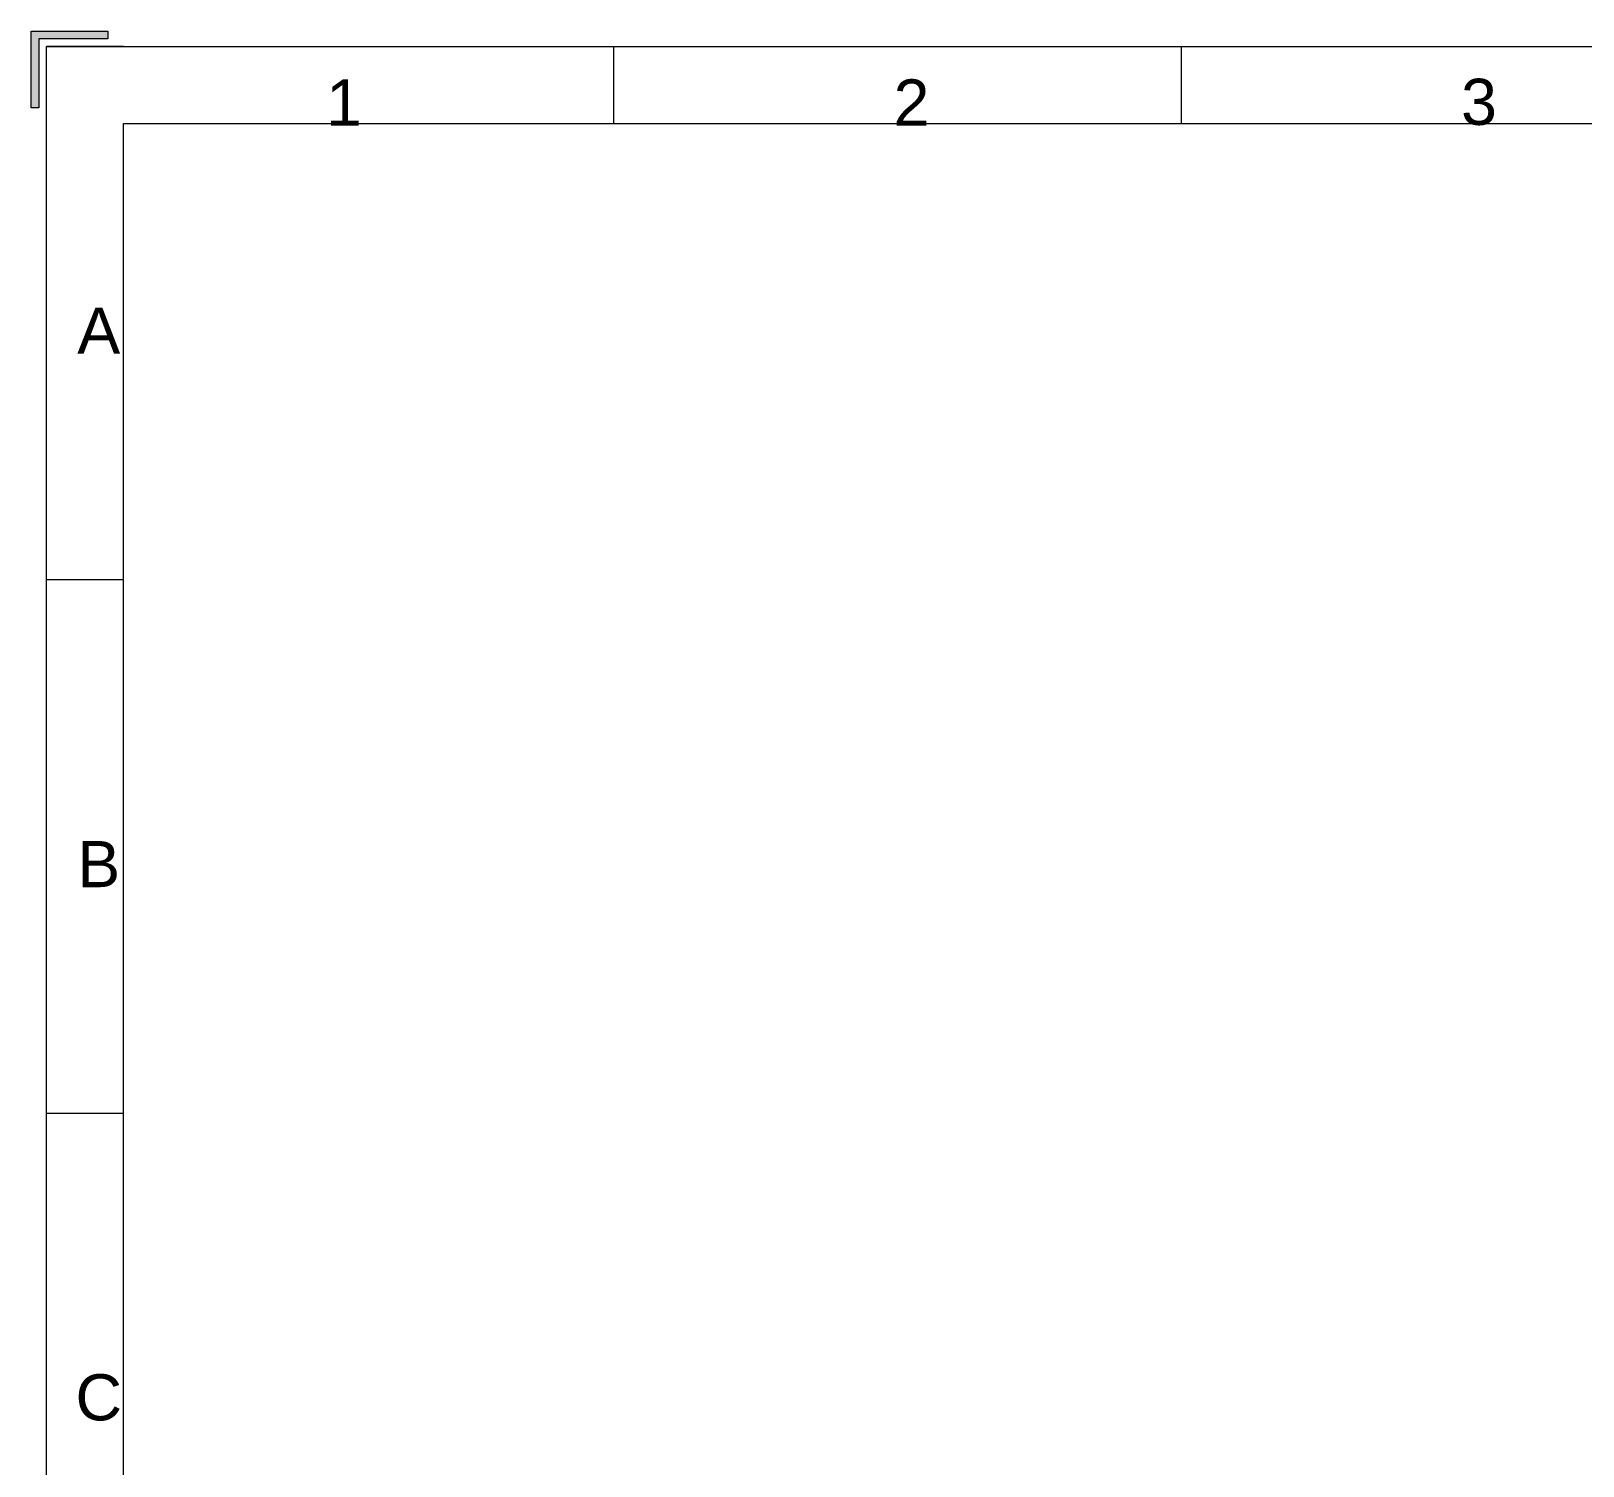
# Model space of a CAD drawing. Header units: millimetres. Extents: x 2151 to 2745, y 1423 to 1843.
# Drawn here: x 2151 to 2352.6, y 1656.1 to 1842.6 of the extents above; entities that cross this region are included whole.
import ezdxf

# ---------------------------------------------------------------- set-up
doc = ezdxf.new("R2010")
doc.units = ezdxf.units.MM
doc.styles.add('Arial Unicode MS', font='ARIALUNI.ttf')

msp = doc.modelspace()

# ---------------------------------------------------------------- hatches: boundary and pattern name
at = {"linetype": 'Continuous', "lineweight": 13}
msp.add_hatch(color=256, dxfattribs=at).paths.add_polyline_path([(2150.961, 1842.603), (2160.961, 1842.603), (2160.961, 1841.603), (2151.961, 1841.603), (2151.961, 1832.603), (2150.961, 1832.603)], flags=0)

# ---------------------------------------------------------------- linework, layer by layer
at = {"linetype": 'Continuous', "lineweight": 18}
for p, q in [((2150.961, 1832.603), (2150.961, 1842.603)), ((2150.961, 1842.603), (2160.961, 1842.603)), ((2160.961, 1841.603), (2151.961, 1841.603)), ((2151.961, 1841.603), (2151.961, 1832.603)), ((2160.961, 1842.603), (2160.961, 1841.603)), ((2152.961, 1424.603), (2152.961, 1840.603)), ((2152.961, 1840.603), (2742.961, 1840.603)), ((2162.961, 1840.603), (2152.961, 1840.603)), ((2152.961, 1830.603), (2152.961, 1840.603)), ((2226.711, 1830.603), (2226.711, 1840.603)), ((2300.461, 1830.603), (2300.461, 1840.603)), ((2151.961, 1832.603), (2150.961, 1832.603)), ((2162.961, 1434.603), (2162.961, 1830.603)), ((2162.961, 1830.603), (2732.961, 1830.603)), ((2162.961, 1771.27), (2152.961, 1771.27)), ((2162.961, 1701.937), (2152.961, 1701.937))]:
    msp.add_line(p, q, dxfattribs=at)

# ---------------------------------------------------------------- texts
at = {"linetype": 'Continuous', "lineweight": 13, "char_height": 6, "attachment_point": 7, "line_spacing_factor": 1.069626, "style": 'Arial Unicode MS'}
for s, insert in [('\\W1.0000;1', (2189.305, 1830.318)), ('\\W1.0000;2', (2263.055, 1830.318)), ('\\W1.0000;3', (2336.805, 1830.318)), ('\\W1.0000;A', (2156.966, 1800.665)), ('\\W1.0000;B', (2156.966, 1731.332)), ('\\W1.0000;C', (2156.734, 1661.947))]:
    msp.add_mtext(s, dxfattribs=dict(at, insert=insert))

doc.saveas('drawing.dxf')
